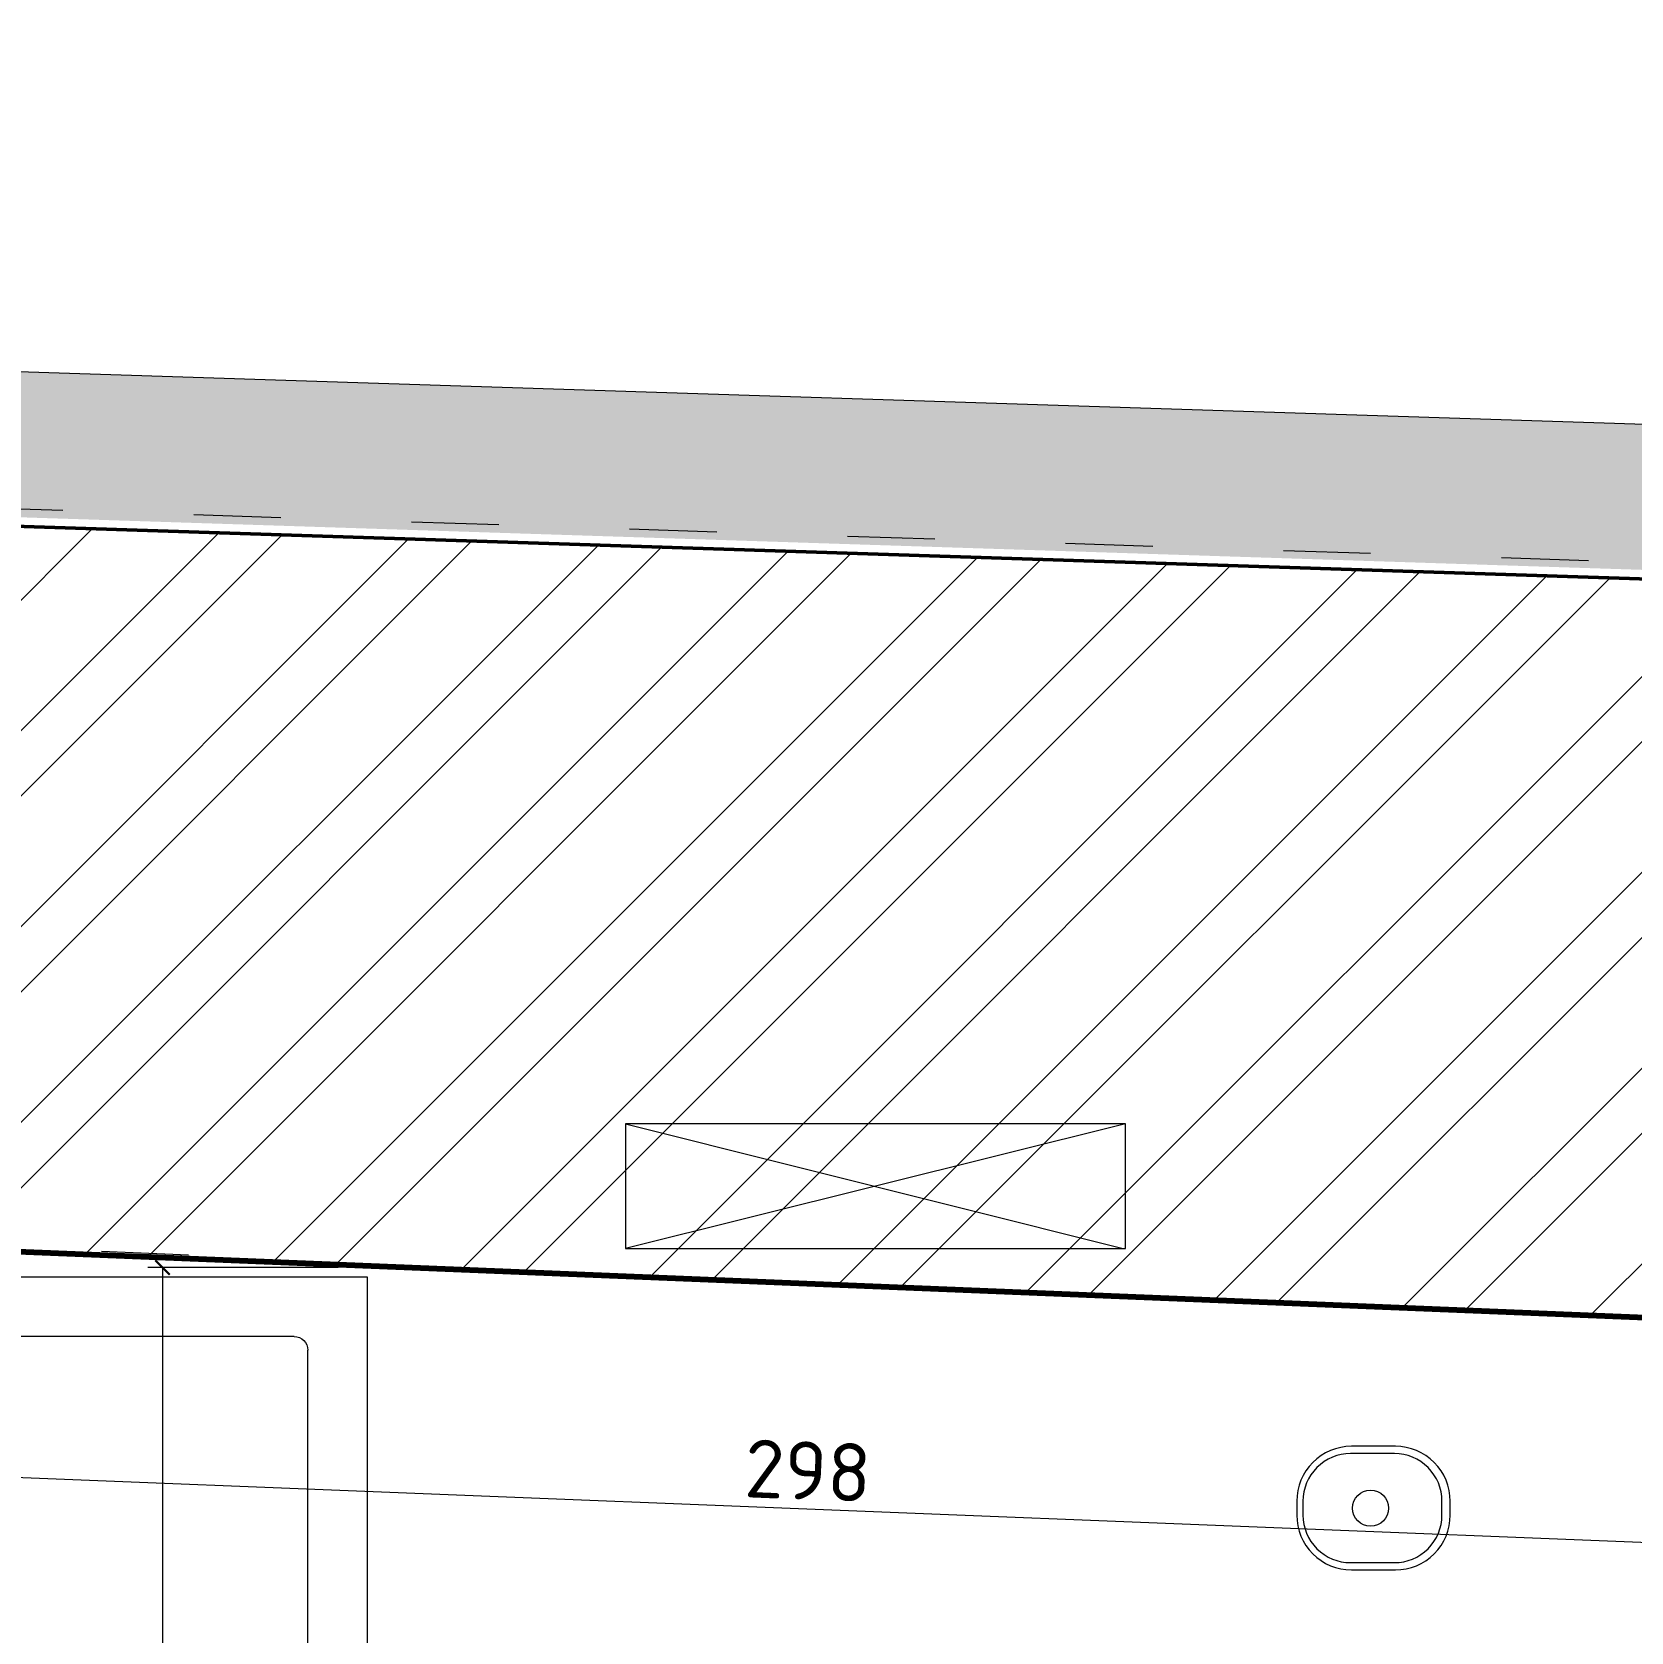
# Model space of a CAD drawing. Header units: inches. Extents: x -10121 to 9010, y 58067 to 62726.
# Drawn here: x -2579.5 to -2469.5, y 62121.8 to 62231.9 of the extents above; entities that cross this region are included whole.
import ezdxf

# ---------------------------------------------------------------- set-up
doc = ezdxf.new("R2010")
doc.units = ezdxf.units.IN
doc.linetypes.add('ACAD_ISO03W100', pattern=[30, 12, -18])
for name, color, linetype, lineweight in [('A-DUVAR 0.50', 40, 'Continuous', 50), ('Auto-Aksesuar', 6, 'Continuous', 5), ('Auto-Olcu', 33, 'Continuous', 15), ('Auto-Silik_Cizgiler', 47, 'Continuous', 9), ('Auto-SilikCizgiler', 251, 'Continuous', 9), ('Auto-Vitrifiye', 8, 'Continuous', 9), ('BACAHATCH', 8, 'Continuous', 13)]:
    doc.layers.add(name, color=color, linetype=linetype, lineweight=lineweight)
doc.styles.add('1-20', font='isocpeur.ttf', dxfattribs={"height": 4})
doc.dimstyles.new('ölçü 1_20', dxfattribs={"dimtxt": 4, "dimasz": 1, "dimexe": 1, "dimexo": 3, "dimtad": 1, "dimdec": 0, "dimtxsty": '1-20', "dimblk": 'ARCHTICK', "dimcen": 1.5, "dimclrd": 256, "dimclre": 256, "dimclrt": 256, "dimadec": 0, "dimazin": 0, "dimtfac": 1, "dimtdec": 0, "dimtmove": 0, "dimatfit": 3, "dimldrblk": 'ARCHTICK', "dimfxl": 1, "dimlwd": -1, "dimlwe": -1, "dimarcsym": 0})

# ---------------------------------------------------------------- blocks, each defined once
blk = doc.blocks.new('_ARCHTICK')
at = {"color": 0, "linetype": 'ByBlock', "const_width": 0.15}
blk.add_lwpolyline([(-0.5, -0.5), (0.5, 0.5)], dxfattribs=at)
blk = doc.blocks.new('*D271')
at = {"layer": 'Auto-Olcu', "ltscale": 5, "transparency": 16777216}
for p, q in [((-2674.68, 62148.51), (-2675.21, 62135.24)), ((-2675.17, 62136.24), (-2377.24, 62124.37)), ((-2376.75, 62136.63), (-2377.28, 62123.37))]:
    blk.add_line(p, q, dxfattribs=at)
at = {"layer": 'DEFPOINTS', "color": 0, "ltscale": 5, "transparency": 16777216}
for p in [(-2674.56, 62151.5, 0), (-2376.63, 62139.63), (-2377.24, 62124.37)]:
    blk.add_point(p, dxfattribs=at)
at = {"layer": 'Auto-Olcu', "ltscale": 5, "transparency": 16777216}
for p, rotation in [((-2675.17, 62136.24), 177.7176000070038), ((-2377.24, 62124.37), 357.7176000070038)]:
    blk.add_blockref('_ARCHTICK', p, dxfattribs=dict(at, rotation=rotation))
at = {"layer": 'Auto-Olcu', "ltscale": 5, "transparency": 16777216, "insert": (-2526.1, 62132.93), "char_height": 4, "attachment_point": 5, "rotation": 357.7176, "style": '1-20'}
blk.add_mtext('298', dxfattribs=at)
blk = doc.blocks.new('*D272')
at = {"layer": 'Auto-Olcu', "ltscale": 5, "transparency": 16777216}
for p, q in [((-2558.42, 62146.9), (-2571.5, 62146.9)), ((-2570.5, 62146.9), (-2570.5, 61851.72)), ((-2558.42, 61851.72), (-2571.5, 61851.72))]:
    blk.add_line(p, q, dxfattribs=at)
at = {"layer": 'DEFPOINTS', "color": 0, "ltscale": 5, "transparency": 16777216}
for p in [(-2555.42, 62146.9), (-2570.5, 61851.72), (-2555.42, 61851.72)]:
    blk.add_point(p, dxfattribs=at)
at = {"layer": 'Auto-Olcu', "ltscale": 5, "transparency": 16777216}
for p, rotation in [((-2570.5, 62146.9), 90), ((-2570.5, 61851.72), 270)]:
    blk.add_blockref('_ARCHTICK', p, dxfattribs=dict(at, rotation=rotation))
at = {"layer": 'Auto-Olcu', "ltscale": 5, "transparency": 16777216, "insert": (-2573.12, 61999.31), "char_height": 4, "attachment_point": 5, "rotation": 90, "style": '1-20'}
blk.add_mtext('295', dxfattribs=at)
blk = doc.blocks.new('planduravit')
at = {"layer": 'Auto-Aksesuar'}
for p, q in [((24396.92, 259.83, 37.37), (24405.51, 225.42, 37.37)), ((24396.92, 225.42, 37.37), (24405.51, 259.67, 37.67))]:
    blk.add_line(p, q, dxfattribs=at)
at = {"layer": 'Auto-Aksesuar', "elevation": 37.37}
blk.add_lwpolyline([(24405.51, 225.42), (24405.51, 259.83), (24396.92, 259.83), (24396.92, 225.42)], close=True, dxfattribs=at)
blk = doc.blocks.new('lava')
for p, q in [((-50, -31.63), (-50, 0)), ((-50, 0), (50, 0)), ((50, -31.63), (50, 0)), ((-44.96, -4.08), (44.96, -4.08)), ((-45.91, -31.63), (-45.91, -5.03)), ((45.91, -31.63), (45.91, -5.03)), ((-37.65, -47.22), (-28.87, -47.22)), ((37.65, -47.22), (28.87, -47.22)), ((-37.65, -51.3), (-28.87, -51.3)), ((37.65, -51.3), (28.87, -51.3))]:
    blk.add_line(p, q)
for centre, radius in [((0, -9.33), 1.9), ((0, -22.03), 3.3), ((0, -22.03), 2.35)]:
    blk.add_circle(centre, radius)
for centre, radius, start, end in [((-44.96, -5.03), 0.95, 90, 180), ((44.96, -5.03), 0.95, 0, 90), ((0, -45.6), 30.4, 46.6377, 133.3623), ((-12.07, -32.82), 12.82, 133.3623, 226.6377), ((12.07, -32.82), 12.82, 313.3623, 46.6377), ((26, -31.63), 76, 180, 186.9781), ((26, -31.63), 71.92, 180, 186.9781), ((-26, -31.63), 71.92, 353.0219, 0), ((-26, -31.63), 76, 353.0219, 0), ((-37.65, -39.42), 7.79, 186.9781, 270), ((37.65, -39.42), 7.79, 270, 353.0219), ((-37.65, -39.42), 11.88, 186.9781, 270), ((37.65, -39.42), 11.88, 270, 353.0219), ((0, -20.05), 30.4, 226.6377, 313.3623), ((-28.87, -79.8), 32.59, 64.1581, 90), ((28.87, -79.8), 32.59, 90, 115.8419), ((0, -20.46), 33.41, 243.9617, 296.0383), ((-28.87, -79.8), 28.5, 64.1581, 90), ((28.87, -79.8), 28.5, 90, 115.8419), ((0, -20.46), 37.49, 243.9831, 296.0169)]:
    blk.add_arc(centre, radius, start, end)

msp = doc.modelspace()

# ---------------------------------------------------------------- hatches: boundary and pattern name
at = {"layer": 'BACAHATCH'}
msp.add_hatch(color=256, dxfattribs=at).paths.add_polyline_path([(-2384.06, 62192.14), (-2384.06, 62202.15), (-2984.78, 62221.62), (-2984.78, 62211.61)])

# ---------------------------------------------------------------- linework, layer by layer
at = {"layer": 'A-DUVAR 0.50'}
for p, q in [((-3316.98, 62221.75), (-1318.03, 62156.97)), ((-2685.26, 62152.17), (-2376.63, 62139.63))]:
    msp.add_line(p, q, dxfattribs=at)
msp.add_lwpolyline([(-3316.56, 61736.04), (-3266.67, 62175.8), (-2376.61, 62139.82), (-2376.79, 61851.8), (-2674.56, 61851.72), (-2674.56, 61737.18), (-3316.56, 61736.04)], dxfattribs=at)
at = {"layer": 'Auto-Aksesuar', "elevation": 52.37}
for points in [[(-2492.48, 62130.83), (-2492.48, 62129.87, 0.414214), (-2488.72, 62126.1), (-2485.69, 62126.1, 0.414214), (-2481.92, 62129.87), (-2481.92, 62130.83, 0.414214), (-2485.69, 62134.6), (-2488.72, 62134.6, 0.414214)], [(-2492.05, 62130.83), (-2492.05, 62129.87, 0.414214), (-2488.78, 62126.6), (-2485.76, 62126.6, 0.414214), (-2482.49, 62129.87), (-2482.49, 62130.83, 0.414214), (-2485.76, 62134.1), (-2488.78, 62134.1, 0.414214)]]:
    msp.add_lwpolyline(points, format="xyb", close=True, dxfattribs=at)
at = {"layer": 'Auto-Aksesuar'}
msp.add_circle((-2487.4, 62130.35, 52.37), 1.24, dxfattribs=at)
at = {"layer": 'Auto-Silik_Cizgiler'}
for p, q in [((-2623.37, 62149.66), (-2575.31, 62197.72)), ((-2614.74, 62149.31), (-2566.62, 62197.44)), ((-2610.43, 62149.13), (-2562.27, 62197.3)), ((-2601.8, 62148.78), (-2553.57, 62197.01)), ((-2597.49, 62148.61), (-2549.22, 62196.87)), ((-2588.86, 62148.26), (-2540.52, 62196.59)), ((-2584.54, 62148.08), (-2536.17, 62196.45)), ((-2575.91, 62147.73), (-2527.47, 62196.17)), ((-2571.6, 62147.55), (-2523.12, 62196.03)), ((-2562.97, 62147.2), (-2514.42, 62195.75)), ((-2558.65, 62147.03), (-2510.08, 62195.6)), ((-2550.02, 62146.68), (-2501.38, 62195.32)), ((-2545.71, 62146.5), (-2497.03, 62195.18)), ((-2537.08, 62146.15), (-2488.33, 62194.9)), ((-2532.76, 62145.98), (-2483.98, 62194.76)), ((-2524.13, 62145.62), (-2475.28, 62194.48)), ((-2519.82, 62145.45), (-2470.93, 62194.34)), ((-2511.19, 62145.1), (-2462.23, 62194.05)), ((-2506.88, 62144.92), (-2457.89, 62193.91)), ((-2498.25, 62144.57), (-2449.19, 62193.63)), ((-2493.93, 62144.4), (-2444.84, 62193.49)), ((-2485.3, 62144.05), (-2436.14, 62193.21)), ((-2480.99, 62143.87), (-2431.79, 62193.07)), ((-2472.36, 62143.52), (-2423.09, 62192.79))]:
    msp.add_line(p, q, dxfattribs=at)
at = {"layer": 'Auto-SilikCizgiler', "color": 1, "linetype": 'ACAD_ISO03W100', "ltscale": 0.5, "true_color": 0xe60000}
for p, q in [((-1318.03, 62157.52), (-3316.8, 62223.3)), ((-2568.71, 62147.75), (-3322.04, 62178.05))]:
    msp.add_line(p, q, dxfattribs=at)
msp.add_lwpolyline([(-2568.71, 62147.62), (-2376.61, 62139.82)], dxfattribs=at)
at = {"layer": 'BACAHATCH'}
msp.add_line((-1318.03, 62167.6), (-3301.44, 62231.88), dxfattribs=at)

# ---------------------------------------------------------------- block references
at = {"layer": 'Auto-Vitrifiye', "color": 1, "rotation": 270}
msp.add_blockref('planduravit', (-2764.08, 86553.71, -37.37), dxfattribs=at)
at = {"layer": 'Auto-Vitrifiye', "color": 1, "xscale": -1}
msp.add_blockref('lava', (-2606.41, 62146.24), dxfattribs=at)

# ---------------------------------------------------------------- dimensions: what is measured, and where the dimension line sits
at = {"layer": 'Auto-Olcu', "ltscale": 5}
for p1, p2, distance, picture, middle in [((-2674.56, 62151.5, 0), (-2376.63, 62139.63), -15.27, '*D271', (-2526.1, 62132.93)), ((-2555.42, 62146.9), (-2555.42, 61851.72), -15.08, '*D272', (-2573.12, 61999.31))]:
    dim = msp.add_aligned_dim(p1=p1, p2=p2, distance=distance, dimstyle='ölçü 1_20', dxfattribs=at)
    dim.commit()
    dim.dimension.update_dxf_attribs({"geometry": picture, "text_midpoint": middle})

doc.saveas('drawing.dxf')
